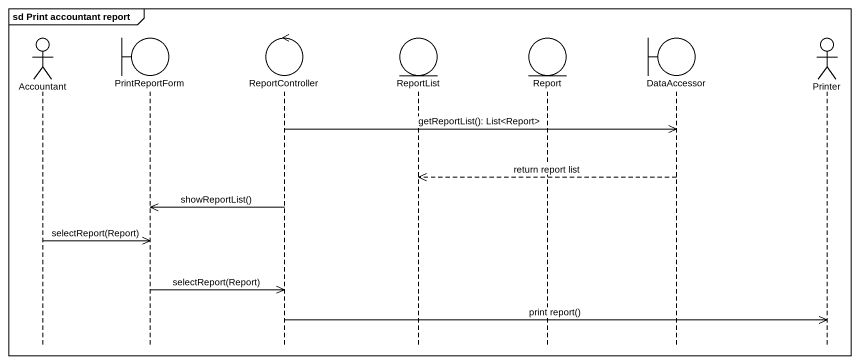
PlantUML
@startuml
mainframe sd Print accountant report
hide footbox
actor Accountant
boundary PrintReportForm
control ReportController
entity ReportList
entity Report
boundary DataAccessor
actor Printer

ReportController ->> DataAccessor : getReportList(): List<Report>
DataAccessor -->> ReportList : return report list
ReportController ->> PrintReportForm : showReportList()
Accountant ->> PrintReportForm : selectReport(Report)
PrintReportForm ->> ReportController : selectReport(Report)
ReportController ->> Printer : print report()
@enduml
